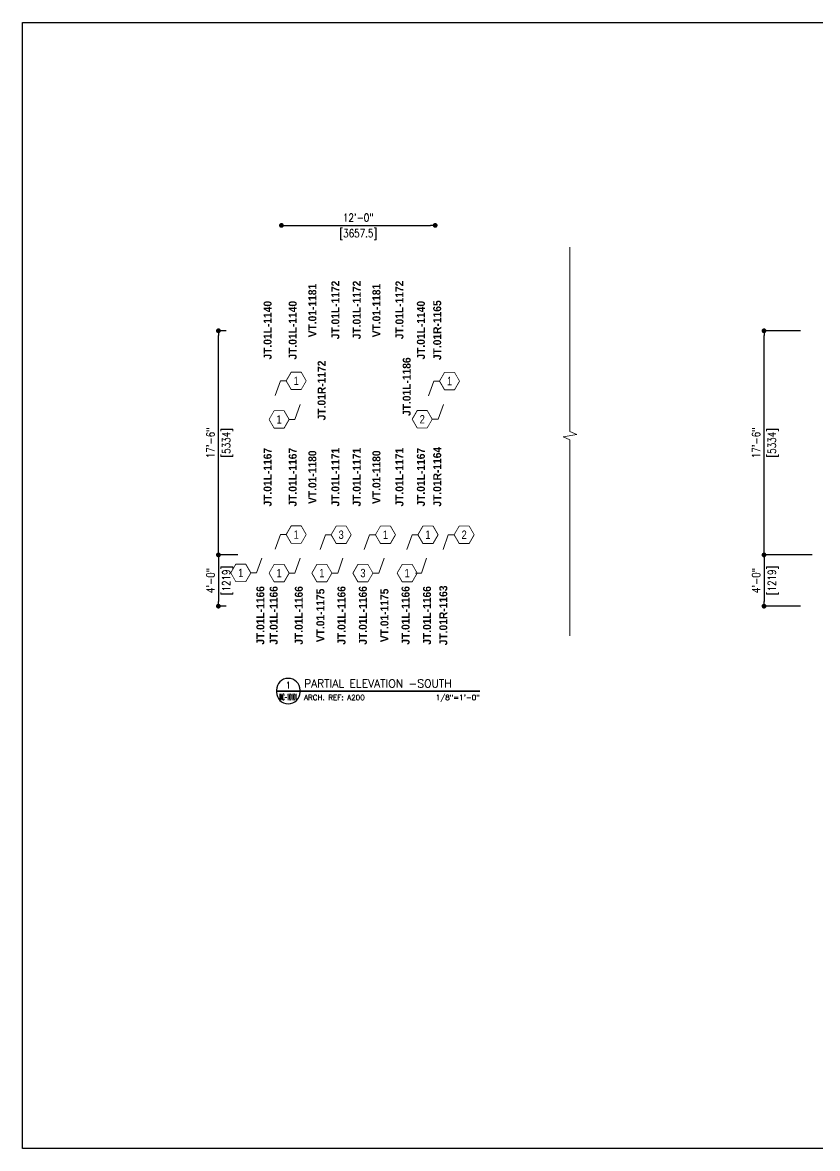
# Paper-space layout 'INC SFT.GL-10111' of a CAD drawing. Header units: inches. Extents: x 0.7 to 16.4, y -0.1 to 10.9.
# Drawn here: x 0.69 to 8.44, y -0.06 to 10.93 of the extents above; entities that cross this region are included whole.
import ezdxf
from ezdxf.enums import TextEntityAlignment as Align

# ---------------------------------------------------------------- set-up
doc = ezdxf.new("R2010")
doc.units = ezdxf.units.IN
doc.header["$MEASUREMENT"] = 0
doc.linetypes.add('NBK_CenterX2', pattern=[1.083333, 0.666667, -0.125, 0.166667, -0.125])
doc.linetypes.add('PHANTOM2', pattern=[1.25, 0.625, -0.125, 0.125, -0.125, 0.125, -0.125])
doc.layers.get('Defpoints').update_dxf_attribs({"color": 250, "lineweight": 0})
for name, color, linetype, lineweight in [('!Dimension @ 1', 50, 'Continuous', 5), ('!Linetype_CenterX2', 224, 'NBK_CenterX2', 9), ('!Note', 50, 'Continuous', 30), ('!Symbol', 131, 'Continuous', 30), ('!Tag', 144, 'Continuous', 9)]:
    doc.layers.add(name, color=color, linetype=linetype, lineweight=lineweight)
doc.layers.add('0 @ 1', color=7, linetype='Continuous')
doc.layers.add('Title Block', color=3, linetype='Continuous')
doc.styles.add('Arial Narrow', font='')
doc.styles.add('Arial Narrow Bold', font='')
doc.styles.add('DTL PROKYON T LIGHT', font='')
doc.styles.add('Romans', font='romans.shx', dxfattribs={"width": 0.8})
doc.styles.add('RS8', font='romans.shx', dxfattribs={"width": 0.8})
doc.styles.get("Standard").update_dxf_attribs({"font": 'arial.ttf'})
doc.styles.get('Arial Narrow').set_extended_font_data('Arial Narrow')
doc.styles.get('Arial Narrow Bold').set_extended_font_data('Arial Narrow', bold=True)
doc.styles.get('DTL PROKYON T LIGHT').set_extended_font_data('DTL Prokyon T Light')
doc.dimstyles.new('NBK$0', dxfattribs={"dimtxt": 0.078125, "dimasz": 0.046875, "dimexe": 0, "dimexo": 0.03125, "dimgap": 0.03, "dimtad": 3, "dimdec": 4, "dimzin": 3, "dimdsep": 46, "dimlunit": 4, "dimtxsty": 'Romans', "dimblk": 'DOT', "dimblk1": 'DOT', "dimblk2": 'DOT', "dimcen": 0, "dimazin": 2, "dimtfac": 0.8, "dimtdec": 4, "dimtmove": 2, "dimatfit": 2, "dimfxl": 1, "dimfrac": 1, "dimtolj": 1, "dimtzin": 0, "dimarcsym": 1})

# ---------------------------------------------------------------- blocks, each defined once
blk = doc.blocks.new('address')
at = {"color": 7, "style": 'DTL PROKYON T LIGHT'}
for s, p in [('40 TIOGA WAY ', (33.92, -0.018)), ('SUITE 250 MARBLEHEAD', (33.92, -0.359)), ('MA01945 USA', (33.92, -0.71)), ('TEL:   +1-7816392644', (33.859, -1.426)), ('FAX:   +1-7816398055', (33.798, -1.785))]:
    blk.add_text(s, height=0.22807, dxfattribs=at).set_placement(p)
blk = doc.blocks.new('A$C1EC02458')
at = {"xscale": 5.697759963648, "yscale": 5.697759963648, "zscale": 5.697759963648}
blk.add_blockref('address', (-191.61, 14.7), dxfattribs=at)
blk = doc.blocks.new('TTB_DIE DRAWING_A4')
at = {"layer": 'Title Block', "color": 5, "linetype": 'Continuous'}
blk.add_line((204.9, 64.53), (204.9, 0), dxfattribs=at)
at = {"layer": 'Title Block', "color": 5}
blk.add_line((270, 64.53), (204.9, 64.53), dxfattribs=at)
at = {"layer": 'Title Block', "color": 4}
for p, q in [((270, 51.51), (204.9, 51.51)), ((204.9, 42.32), (270, 42.32)), ((243.16, 42.32), (243.16, 17.08)), ((243.16, 33.32), (204.9, 33.32)), ((204.9, 24.31), (243.16, 24.31)), ((270, 17.08), (204.9, 17.08)), ((256.3, 17.08), (256.3, 4.93)), ((270, 4.93), (204.9, 4.93))]:
    blk.add_line(p, q, dxfattribs=at)
at = {"layer": 'Title Block', "color": 64}
for p, q in [((215.75, 51.51), (215.75, 42.32)), ((270, 47.17), (204.9, 47.17)), ((216.4, 17.08), (216.4, 24.31)), ((227.9, 17.08), (227.9, 24.31)), ((204.9, 20.69), (243.16, 20.69))]:
    blk.add_line(p, q, dxfattribs=at)
at = {"layer": 'Title Block', "color": 5}
blk.add_lwpolyline([(270, 0), (0, 0), (0, 190), (270, 190)], close=True, dxfattribs=at)
at = {"layer": 'Title Block', "color": 3, "linetype": 'PHANTOM2', "ltscale": 0.3, "const_width": 0.125}
for points in [[(219.7, 58.88), (217.9, 57.98), (237.49, 57.98), (235.69, 57.08)], [(217.9, 54.56), (237.49, 54.56)]]:
    blk.add_lwpolyline(points, dxfattribs=at)
blk.add_blockref('A$C1EC02458', (243.01, 17.08))
at = {"layer": 'Title Block', "attachment_point": 6, "style": 'RS8'}
for s, insert, char_height in [('NOTES :', (212.43, 62.07), 1.329), ('ALL ITEMS ENGRAVED FROM INSIDE', (258.92, 62.26), 1.8084), ('GRAIN DIRECTION', (258.57, 58.31), 1.8084), ('EXPOSED SURFACE', (260.94, 54.36), 1.8084), ('FINISH :', (212.37, 49.33), 1.329), ('MATERIAL', (213.13, 44.77), 1.329), ('PROJECT:', (213.88, 40.52), 1.447), ('DRWG TITLE:', (216.47, 31.51), 1.4467), ('DRAWN BY', (215.14, 22.25), 1.447), ('NAME', (220.31, 23.42), 1.157), ('DATE', (231.45, 23.42), 1.157), ('SUBMITTED', (215.04, 18.64), 1.447), ('\\PDRWG.NO.', (214.09, 16.5), 1.447), ('\\PREVISION NO.', (268.67, 16.5), 1.4467), ('ORIGINAL SIZE OF DRWG : A', (246.2, 2.45), 1.8084)]:
    blk.add_mtext(s, dxfattribs=dict(at, insert=insert, char_height=char_height))
blk = doc.blocks.new('_Dot')
at = {"color": 0, "linetype": 'ByBlock', "lineweight": -2}
blk.add_line((-0.5, 0), (-1, 0), dxfattribs=at)
at = {"color": 0, "linetype": 'ByBlock', "const_width": 0.5}
blk.add_lwpolyline([(-0.25, 0, 1), (0.25, 0, 1)], format="xyb", close=True, dxfattribs=at)
blk = doc.blocks.new('*D971')
at = {"layer": '!Dimension @ 1', "color": 0, "lineweight": -2}
for p, q in [((2.675, 7.926), (2.6, 7.926)), ((2.6, 5.785), (2.6, 7.879)), ((2.79, 5.738), (2.6, 5.738))]:
    blk.add_line(p, q, dxfattribs=at)
at = {"layer": 'Defpoints', "color": 0}
for p in [(2.6, 7.926), (2.706, 7.926), (2.822, 5.738)]:
    blk.add_point(p, dxfattribs=at)
at = {"layer": '!Dimension @ 1', "color": 0, "lineweight": -2, "xscale": 0.046875, "yscale": 0.046875, "zscale": 0.046875}
for p, rotation in [((2.6, 7.926), 90), ((2.6, 5.738), 270)]:
    blk.add_blockref('_Dot', p, dxfattribs=dict(at, rotation=rotation))
at = {"layer": '!Dimension @ 1', "color": 0, "char_height": 0.0781, "attachment_point": 5, "rotation": 90, "style": 'Romans'}
for s, insert in [('\\A1;17\'-6"', (2.524, 6.832)), ('\\A1;[5334]', (2.69, 6.832))]:
    blk.add_mtext(s, dxfattribs=dict(at, insert=insert))
blk = doc.blocks.new('*D972')
at = {"layer": '!Dimension @ 1', "color": 0, "lineweight": -2}
for p, q in [((2.79, 5.738), (2.6, 5.738)), ((2.6, 5.691), (2.6, 5.285)), ((2.675, 5.238), (2.6, 5.238))]:
    blk.add_line(p, q, dxfattribs=at)
at = {"layer": 'Defpoints', "color": 0}
for p in [(2.822, 5.738), (2.6, 5.238), (2.706, 5.238)]:
    blk.add_point(p, dxfattribs=at)
at = {"layer": '!Dimension @ 1', "color": 0, "lineweight": -2, "xscale": 0.046875, "yscale": 0.046875, "zscale": 0.046875}
for p, rotation in [((2.6, 5.738), 90), ((2.6, 5.238), 270)]:
    blk.add_blockref('_Dot', p, dxfattribs=dict(at, rotation=rotation))
at = {"layer": '!Dimension @ 1', "color": 0, "char_height": 0.0781, "attachment_point": 5, "rotation": 90, "style": 'Romans'}
for s, insert in [('\\A1;[1219]', (2.69, 5.488)), ('\\A1;4\'-0"', (2.524, 5.488))]:
    blk.add_mtext(s, dxfattribs=dict(at, insert=insert))
blk = doc.blocks.new('*D973')
at = {"layer": '!Dimension @ 1', "color": 0, "lineweight": -2}
for p, q in [((8.279, 7.926), (7.923, 7.926)), ((7.923, 5.785), (7.923, 7.879)), ((8.394, 5.738), (7.923, 5.738))]:
    blk.add_line(p, q, dxfattribs=at)
at = {"layer": 'Defpoints', "color": 0}
for p in [(7.923, 7.926), (8.31, 7.926), (8.426, 5.738)]:
    blk.add_point(p, dxfattribs=at)
at = {"layer": '!Dimension @ 1', "color": 0, "lineweight": -2, "xscale": 0.046875, "yscale": 0.046875, "zscale": 0.046875}
for p, rotation in [((7.923, 7.926), 90), ((7.923, 5.738), 270)]:
    blk.add_blockref('_Dot', p, dxfattribs=dict(at, rotation=rotation))
at = {"layer": '!Dimension @ 1', "color": 0, "char_height": 0.0781, "attachment_point": 5, "rotation": 90, "style": 'Romans'}
for s, insert in [('\\A1;17\'-6"', (7.846, 6.832)), ('\\A1;[5334]', (8.013, 6.832))]:
    blk.add_mtext(s, dxfattribs=dict(at, insert=insert))
blk = doc.blocks.new('*D974')
at = {"layer": '!Dimension @ 1', "color": 0, "lineweight": -2}
for p, q in [((8.394, 5.738), (7.923, 5.738)), ((7.923, 5.691), (7.923, 5.285)), ((8.279, 5.238), (7.923, 5.238))]:
    blk.add_line(p, q, dxfattribs=at)
at = {"layer": 'Defpoints', "color": 0}
for p in [(8.426, 5.738), (7.923, 5.238), (8.31, 5.238)]:
    blk.add_point(p, dxfattribs=at)
at = {"layer": '!Dimension @ 1', "color": 0, "lineweight": -2, "xscale": 0.046875, "yscale": 0.046875, "zscale": 0.046875}
for p, rotation in [((7.923, 5.738), 90), ((7.923, 5.238), 270)]:
    blk.add_blockref('_Dot', p, dxfattribs=dict(at, rotation=rotation))
at = {"layer": '!Dimension @ 1', "color": 0, "char_height": 0.0781, "attachment_point": 5, "rotation": 90, "style": 'Romans'}
for s, insert in [('\\A1;[1219]', (8.013, 5.488)), ('\\A1;4\'-0"', (7.846, 5.488))]:
    blk.add_mtext(s, dxfattribs=dict(at, insert=insert))
blk = doc.blocks.new('*D975')
at = {"layer": '!Dimension @ 1', "color": 0, "lineweight": -2}
for p, q in [((3.215, 8.951), (3.215, 8.954)), ((3.262, 8.954), (4.668, 8.954)), ((4.715, 8.938), (4.715, 8.954))]:
    blk.add_line(p, q, dxfattribs=at)
at = {"layer": 'Defpoints', "color": 0}
for p in [(3.215, 8.92), (4.715, 8.954), (4.715, 8.907)]:
    blk.add_point(p, dxfattribs=at)
at = {"layer": '!Dimension @ 1', "color": 0, "lineweight": -2, "xscale": 0.046875, "yscale": 0.046875, "zscale": 0.046875, "rotation": 180}
blk.add_blockref('_Dot', (3.215, 8.954), dxfattribs=at)
at = {"layer": '!Dimension @ 1', "color": 0, "lineweight": -2, "xscale": 0.046875, "yscale": 0.046875, "zscale": 0.046875}
blk.add_blockref('_Dot', (4.715, 8.954), dxfattribs=at)
at = {"layer": '!Dimension @ 1', "color": 0, "attachment_point": 5, "style": 'Romans'}
for s, insert, char_height in [('\\A1;12\'-0"', (3.965, 9.03), 0.0781), ('\\A1;[3657.5]', (3.965, 8.864), 0.07812)]:
    blk.add_mtext(s, dxfattribs=dict(at, insert=insert, char_height=char_height))
blk = doc.blocks.new('*U949')
at = {"flags": 128}
blk.add_lwpolyline([(0.45, 0.018, 1), (0, 0.018), (0, -0.018, 1), (0.45, -0.018)], format="xyb", dxfattribs=at)
at = {"const_width": 0.035}
blk.add_lwpolyline([(0, 0), (3.877, 0)], dxfattribs=at)
at = {"layer": '0 @ 1'}
for tag, height, style, p in [('VIEW', 0.15, 'Arial Narrow Bold', (0.525, 0.22)), ('ARCHITECTURALREFERENCE', 0.1, 'Arial Narrow', (0.525, -0.07))]:
    blk.add_attdef(tag, text='', height=height, dxfattribs=dict(at, style=style)).set_placement(p, align=Align.TOP_LEFT)
at = {"layer": '0 @ 1', "style": 'Arial Narrow'}
for tag, height, p in [('VIEWNUMBER', 0.125, (0.225, 0.177)), ('SHEETREFERENCE', 0.075, (0.225, -0.052))]:
    blk.add_attdef(tag, text='', height=height, dxfattribs=at).set_placement(p, align=Align.TOP_CENTER)
blk.add_attdef('SCALE', text='', height=0.1, dxfattribs=at).set_placement((3.877, -0.07), align=Align.TOP_RIGHT)
blk = doc.blocks.new('*U962')
at = {"color": 144, "linetype": 'Continuous', "lineweight": 9}
for points in [[(-2.64, 0), (-1.32, 2.29), (1.32, 2.29), (2.64, 0), (1.32, -2.29), (-1.32, -2.29)], [(-2.52, 0), (-1.26, 2.18), (1.26, 2.18), (2.52, 0), (1.26, -2.18), (-1.26, -2.18)]]:
    blk.add_lwpolyline(points, close=True, dxfattribs=at)
at = {"linetype": 'Continuous', "width": 0.8}
blk.add_attdef('NUMBER', text='', height=2.21, dxfattribs=at).set_placement((0, 0), align=Align.MIDDLE_CENTER)
blk.add_wipeout([(-1.26, 2.18), (1.26, 2.18), (2.52, 0), (1.26, -2.18), (-1.26, -2.18), (-2.52, 0)])

psp = doc.layouts.new('INC SFT.GL-10111')

# ---------------------------------------------------------------- linework, layer by layer
at = {"layer": '!Linetype_CenterX2', "ltscale": 10}
psp.add_lwpolyline([(6.0293442, 8.7432004), (6.0293442, 6.942152), (6.0960448, 6.912455), (5.9626437, 6.8918084), (6.0293442, 6.8621114), (6.0293442, 4.9486803)], dxfattribs=at)
at = {"layer": '!Tag', "lineweight": 13}
for points in [[(3.1537021, 7.292627), (3.2046736, 7.4366646), (3.2616526, 7.4366646)], [(4.649516, 7.2914172), (4.7004874, 7.4354548), (4.7574664, 7.4354548)], [(3.3974411, 7.2047706), (3.3464697, 7.060733), (3.2894907, 7.060733)], [(4.7944706, 7.2059804), (4.7434992, 7.0619428), (4.6865202, 7.0619428)], [(3.1537021, 5.792627), (3.2046736, 5.9366646), (3.2616526, 5.9366646)], [(3.592335, 5.7914172), (3.6433065, 5.9354548), (3.7002854, 5.9354548)], [(4.0236629, 5.7914172), (4.0746344, 5.9354548), (4.1316134, 5.9354548)], [(4.4391128, 5.7914172), (4.4900842, 5.9354548), (4.5470632, 5.9354548)], [(3.0236714, 5.7059804), (2.9726999, 5.5619428), (2.915721, 5.5619428)], [(3.3974411, 5.7047706), (3.3464697, 5.560733), (3.2894907, 5.560733)], [(3.8153296, 5.7047706), (3.7643581, 5.560733), (3.7073792, 5.560733)], [(4.2161132, 5.7047706), (4.1651418, 5.560733), (4.1081628, 5.560733)]]:
    psp.add_lwpolyline(points, dxfattribs=at)

# ---------------------------------------------------------------- block references
at = {"layer": '!Symbol'}
ref = psp.add_blockref('*U949', (3.1663354, 4.4088049), dxfattribs=dict(at, xscale=0.511811023622, yscale=0.511811023622, zscale=0.511811023622))
ref.add_attrib('VIEWNUMBER', '1', dxfattribs={"layer": '0 @ 1', "height": 0.0639764, "style": 'Romans'}).set_placement((3.2814929, 4.4996514), align=Align.TOP_CENTER)
ref.add_attrib('SHEETREFERENCE', 'INC-10101', dxfattribs={"layer": '0', "height": 0.0625, "style": 'Romans', "width": 0.3}).set_placement((3.2814929, 4.3819348), align=Align.TOP_CENTER)
ref.add_attrib('VIEW', 'PARTIAL ELEVATION -SOUTH', dxfattribs={"layer": '0 @ 1', "height": 0.076771654, "style": 'Romans'}).set_placement((3.4350362, 4.5214033), align=Align.TOP_LEFT)
ref.add_attrib('SCALE', '1/8"=1\'-0"', dxfattribs={"layer": '0 @ 1', "height": 0.0511811, "style": 'Romans'}).set_placement((5.1505928, 4.3729781), align=Align.TOP_RIGHT)
ref.add_attrib('ARCHITECTURALREFERENCE', 'ARCH. REF: A200', dxfattribs={"layer": '0 @ 1', "height": 0.051181102, "style": 'Romans'}).set_placement((3.4350362, 4.3729781), align=Align.TOP_LEFT)
at = {"xscale": 0.057839992223, "yscale": 0.057839992223, "zscale": 0.057839992223}
psp.add_blockref('TTB_DIE DRAWING_A4', (0.6889764, -0.0551833), dxfattribs=at)

# ---------------------------------------------------------------- dimensions: what is measured, and where the dimension line sits
at = {"layer": '!Dimension @ 1'}
dim = psp.add_linear_dim(base=(4.714733, 8.9536933), p1=(3.2147309, 8.9200981), p2=(4.714733, 8.90666), dimstyle='NBK$0', override={"dimscale": 1.25, "dimlfac": 96, "dimpost": '\\X'}, dxfattribs=at)
dim.commit()
dim.dimension.update_dxf_attribs({"geometry": '*D975', "text_midpoint": (3.9647319, 9.0301963)})
for base, p1, p2, angle, picture, middle in [((2.6000841, 7.9256326), (2.821557, 5.7381326), (2.7063993, 7.9256326), 270, '*D971', (2.5235811, 6.8318826)), ((7.9229904, 7.9256326), (8.4256354, 5.7381326), (8.3104776, 7.9256326), 270, '*D973', (7.8464874, 6.8318826)), ((2.6000841, 5.2381326), (2.821557, 5.7381326), (2.7063993, 5.2381326), 90, '*D972', (2.5235811, 5.4881326)), ((7.9229904, 5.2381326), (8.4256354, 5.7381326), (8.3104776, 5.2381326), 90, '*D974', (7.8464874, 5.4881326))]:
    dim = psp.add_linear_dim(base=base, p1=p1, p2=p2, angle=angle, dimstyle='NBK$0', override={"dimscale": 1.25, "dimlfac": 96, "dimpost": '\\X'}, dxfattribs=at)
    dim.commit()
    dim.dimension.update_dxf_attribs({"geometry": picture, "text_midpoint": middle})

# ---------------------------------------------------------------- next in the draw order: block references
at = {"layer": '!Tag'}
ref = psp.add_blockref('*U962', (3.3594113, 7.4366646), dxfattribs=dict(at, xscale=0.036987950213, yscale=0.036987950213, zscale=0.036987950213, rotation=180))
ref.add_attrib('NUMBER', '1', dxfattribs={"layer": '0', "linetype": 'Continuous', "height": 0.0817277, "width": 0.8}).set_placement((3.3594113, 7.4366646), align=Align.MIDDLE_CENTER)
ref = psp.add_blockref('*U962', (4.8552251, 7.4354548), dxfattribs=dict(at, xscale=0.036987950213, yscale=0.036987950213, zscale=0.036987950213, rotation=180))
ref.add_attrib('NUMBER', '1', dxfattribs={"layer": '0', "linetype": 'Continuous', "height": 0.0817277, "width": 0.8}).set_placement((4.8552251, 7.4354548), align=Align.MIDDLE_CENTER)
ref = psp.add_blockref('*U962', (3.191732, 7.060733), dxfattribs=dict(at, xscale=-0.036987950213, yscale=0.036987950213, zscale=0.036987950213, rotation=180))
ref.add_attrib('NUMBER', '1', dxfattribs={"layer": '0', "linetype": 'Continuous', "height": 0.0817277, "width": 0.8}).set_placement((3.191732, 7.060733), align=Align.MIDDLE_CENTER)
ref = psp.add_blockref('*U962', (3.3594113, 5.9366646), dxfattribs=dict(at, xscale=0.036987950213, yscale=0.036987950213, zscale=0.036987950213, rotation=180))
ref.add_attrib('NUMBER', '1', dxfattribs={"layer": '0', "linetype": 'Continuous', "height": 0.0817277, "width": 0.8}).set_placement((3.3594113, 5.9366646), align=Align.MIDDLE_CENTER)
ref = psp.add_blockref('*U962', (3.7980441, 5.9354548), dxfattribs=dict(at, xscale=0.036987950213, yscale=0.036987950213, zscale=0.036987950213, rotation=180))
ref.add_attrib('NUMBER', '3', dxfattribs={"layer": '0', "linetype": 'Continuous', "height": 0.0817277, "width": 0.8}).set_placement((3.7980441, 5.9354548), align=Align.MIDDLE_CENTER)
ref = psp.add_blockref('*U962', (4.2293721, 5.9354548), dxfattribs=dict(at, xscale=0.036987950213, yscale=0.036987950213, zscale=0.036987950213, rotation=180))
ref.add_attrib('NUMBER', '1', dxfattribs={"layer": '0', "linetype": 'Continuous', "height": 0.0817277, "width": 0.8}).set_placement((4.2293721, 5.9354548), align=Align.MIDDLE_CENTER)
ref = psp.add_blockref('*U962', (4.6448219, 5.9354548), dxfattribs=dict(at, xscale=0.036987950213, yscale=0.036987950213, zscale=0.036987950213, rotation=180))
ref.add_attrib('NUMBER', '1', dxfattribs={"layer": '0', "linetype": 'Continuous', "height": 0.0817277, "width": 0.8}).set_placement((4.6448219, 5.9354548), align=Align.MIDDLE_CENTER)

# ---------------------------------------------------------------- next in the draw order: texts
at = {"layer": '!Note', "color": 1, "char_height": 0.078125, "width": 0.261702316, "attachment_point": 5, "rotation": 90, "style": 'Romans', "bg_fill": 3, "box_fill_scale": 1, "bg_fill_color": 0, "bg_fill_transparency": 0}
for s, insert in [('\\fArial Black|b0|i0|c0|p34;VT.01-1181', (3.5172807, 8.1230024)), ('\\fArial Black|b0|i0|c0|p34;VT.01-1181', (4.1422807, 8.1230024)), ('\\fArial Black|b0|i0|c0|p34;VT.01-1180', (3.5172807, 6.4968064)), ('\\fArial Black|b0|i0|c0|p34;VT.01-1180', (4.1422807, 6.4968064)), ('\\fArial Black|b0|i0|c0|p34;VT.01-1175', (3.5955561, 5.1476584)), ('\\fArial Black|b0|i0|c0|p34;VT.01-1175', (4.2205561, 5.1476584))]:
    psp.add_mtext(s, dxfattribs=dict(at, insert=insert))
at = {"layer": '!Note', "color": 2, "char_height": 0.078125, "width": 0.261702316, "attachment_point": 5, "rotation": 90, "style": 'Romans', "bg_fill": 3, "box_fill_scale": 1, "bg_fill_color": 0, "bg_fill_transparency": 0}
for s, insert in [('\\fArial Black|b0|i0|c0|p34;JT.01L-1172', (3.7418129, 8.1286414)), ('\\fArial Black|b0|i0|c0|p34;JT.01L-1172', (3.9501462, 8.1286414)), ('\\fArial Black|b0|i0|c0|p34;JT.01L-1172', (4.3668129, 8.1286414)), ('\\fArial Black|b0|i0|c0|p34;JT.01L-1140', (3.0801854, 7.9312716)), ('\\fArial Black|b0|i0|c0|p34;JT.01L-1140', (3.3251462, 7.9312716)), ('\\fArial Black|b0|i0|c0|p34;JT.01L-1140', (4.5759992, 7.9312716)), ('\\fArial Black|b0|i0|c0|p34;JT.01L-1186', (4.4375133, 7.3800985)), ('\\fArial Black|b0|i0|c0|p34;JT.01L-1167', (3.0801854, 6.4968063)), ('\\fArial Black|b0|i0|c0|p34;JT.01L-1167', (3.3251462, 6.4968063)), ('\\fArial Black|b0|i0|c0|p34;JT.01L-1171', (3.7418129, 6.4968063)), ('\\fArial Black|b0|i0|c0|p34;JT.01L-1171', (3.9501462, 6.4968063)), ('\\fArial Black|b0|i0|c0|p34;JT.01L-1171', (4.3668129, 6.4968063)), ('\\fArial Black|b0|i0|c0|p34;JT.01L-1167', (4.5759992, 6.4968063)), ('\\fArial Black|b0|i0|c0|p34;JT.01L-1166', (3.1398236, 5.1476584)), ('\\fArial Black|b0|i0|c0|p34;JT.01L-1166', (3.3847844, 5.1476584)), ('\\fArial Black|b0|i0|c0|p34;JT.01L-1166', (3.801451, 5.1476584)), ('\\fArial Black|b0|i0|c0|p34;JT.01L-1166', (4.0097844, 5.1476584)), ('\\fArial Black|b0|i0|c0|p34;JT.01L-1166', (4.426451, 5.1476584)), ('\\fArial Black|b0|i0|c0|p34;JT.01L-1166', (4.6356374, 5.1476584))]:
    psp.add_mtext(s, dxfattribs=dict(at, insert=insert))
at = {"layer": '!Note', "color": 5, "char_height": 0.078125, "width": 0.261702316, "attachment_point": 5, "rotation": 90, "style": 'Romans', "bg_fill": 3, "box_fill_scale": 1, "bg_fill_color": 0, "bg_fill_transparency": 0}
for s, insert in [('\\fArial Black|b0|i0|c0|p34;JT.01R-1165', (4.7350938, 7.9312716)), ('\\fArial Black|b0|i0|c0|p34;JT.01R-1172', (3.6071785, 7.3431579)), ('\\fArial Black|b0|i0|c0|p34;JT.01R-1164', (4.7350938, 6.5010561)), ('\\fArial Black|b0|i0|c0|p34;JT.01R-1163', (4.794732, 5.1476584))]:
    psp.add_mtext(s, dxfattribs=dict(at, insert=insert))

# ---------------------------------------------------------------- next in the draw order: linework, layer by layer
at = {"layer": '!Tag', "lineweight": 13}
psp.add_lwpolyline([(4.7920235, 5.7914172), (4.8429949, 5.9354548), (4.8999739, 5.9354548)], dxfattribs=at)

# ---------------------------------------------------------------- next in the draw order: block references
at = {"layer": '!Tag'}
ref = psp.add_blockref('*U962', (4.5887615, 7.0619428), dxfattribs=dict(at, xscale=-0.036987950213, yscale=0.036987950213, zscale=0.036987950213, rotation=180))
ref.add_attrib('NUMBER', '2', dxfattribs={"layer": '0', "linetype": 'Continuous', "height": 0.0817277, "width": 0.8}).set_placement((4.5887615, 7.0619428), align=Align.MIDDLE_CENTER)
ref = psp.add_blockref('*U962', (3.6096205, 5.560733), dxfattribs=dict(at, xscale=-0.036987950213, yscale=0.036987950213, zscale=0.036987950213, rotation=180))
ref.add_attrib('NUMBER', '1', dxfattribs={"layer": '0', "linetype": 'Continuous', "height": 0.0817277, "width": 0.8}).set_placement((3.6096205, 5.560733), align=Align.MIDDLE_CENTER)
ref = psp.add_blockref('*U962', (4.0104041, 5.560733), dxfattribs=dict(at, xscale=-0.036987950213, yscale=0.036987950213, zscale=0.036987950213, rotation=180))
ref.add_attrib('NUMBER', '3', dxfattribs={"layer": '0', "linetype": 'Continuous', "height": 0.0817277, "width": 0.8}).set_placement((4.0104041, 5.560733), align=Align.MIDDLE_CENTER)
ref = psp.add_blockref('*U962', (4.441732, 5.560733), dxfattribs=dict(at, xscale=-0.036987950213, yscale=0.036987950213, zscale=0.036987950213, rotation=180))
ref.add_attrib('NUMBER', '1', dxfattribs={"layer": '0', "linetype": 'Continuous', "height": 0.0817277, "width": 0.8}).set_placement((4.441732, 5.560733), align=Align.MIDDLE_CENTER)

# ---------------------------------------------------------------- next in the draw order: texts
at = {"layer": '!Note', "color": 2, "insert": (3.0097928, 5.1476584), "char_height": 0.078125, "width": 0.261702316, "attachment_point": 5, "rotation": 90, "style": 'Romans', "bg_fill": 3, "box_fill_scale": 1, "bg_fill_color": 0, "bg_fill_transparency": 0}
psp.add_mtext('\\fArial Black|b0|i0|c0|p34;JT.01L-1166', dxfattribs=at)

# ---------------------------------------------------------------- next in the draw order: linework, layer by layer
at = {"layer": '!Tag', "lineweight": 13}
psp.add_lwpolyline([(4.631563, 5.7047706), (4.5805916, 5.560733), (4.5236126, 5.560733)], dxfattribs=at)

# ---------------------------------------------------------------- next in the draw order: block references
at = {"layer": '!Tag'}
ref = psp.add_blockref('*U962', (4.9977326, 5.9354548), dxfattribs=dict(at, xscale=0.036987950213, yscale=0.036987950213, zscale=0.036987950213, rotation=180))
ref.add_attrib('NUMBER', '2', dxfattribs={"layer": '0', "linetype": 'Continuous', "height": 0.0817277, "width": 0.8}).set_placement((4.9977326, 5.9354548), align=Align.MIDDLE_CENTER)
ref = psp.add_blockref('*U962', (2.8179623, 5.5619428), dxfattribs=dict(at, xscale=-0.036987950213, yscale=0.036987950213, zscale=0.036987950213, rotation=180))
ref.add_attrib('NUMBER', '1', dxfattribs={"layer": '0', "linetype": 'Continuous', "height": 0.0817277, "width": 0.8}).set_placement((2.8179623, 5.5619428), align=Align.MIDDLE_CENTER)
ref = psp.add_blockref('*U962', (3.191732, 5.560733), dxfattribs=dict(at, xscale=-0.036987950213, yscale=0.036987950213, zscale=0.036987950213, rotation=180))
ref.add_attrib('NUMBER', '1', dxfattribs={"layer": '0', "linetype": 'Continuous', "height": 0.0817277, "width": 0.8}).set_placement((3.191732, 5.560733), align=Align.MIDDLE_CENTER)

doc.saveas('drawing.dxf')
